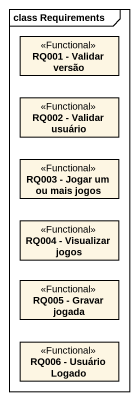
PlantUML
@startuml
mainframe class Requirements
hide circle
hide empty members
class "RQ001 - Validar versão" as RQ001_Validar_versão <<Functional>>
class "RQ002 - Validar usuário" as RQ002_Validar_usuário <<Functional>>
class "RQ003 - Jogar um ou mais jogos" as RQ003_Jogar_um_ou_mais_jogos <<Functional>>
class "RQ004 - Visualizar jogos" as RQ004_Visualizar_jogos <<Functional>>
class "RQ005 - Gravar jogada" as RQ005_Gravar_jogada <<Functional>>
class "RQ006 - Usuário Logado" as RQ006_Usuário_Logado <<Functional>>
@enduml
